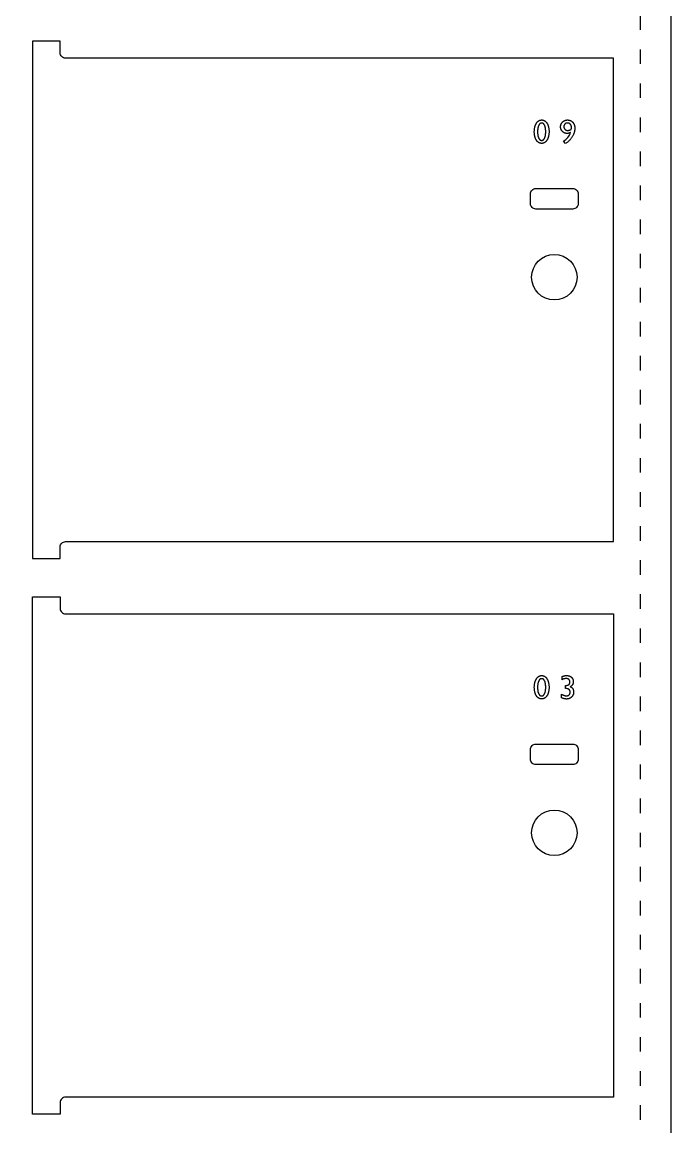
# Model space of a CAD drawing. Extents: x -300 to 5880, y -300 to 4158.
# Drawn here: x 1008 to 1430, y 2598 to 3317 of the extents above; entities that cross this region are included whole.
import ezdxf

# ---------------------------------------------------------------- set-up
doc = ezdxf.new("R2010")
doc.units = 0
doc.linetypes.add('DGN_STYLE_5', pattern=[22.17944, 9.505474, -12.673965])
for name, color, linetype in [('00_NOPRINT_TOLERANCE', 7, 'DGN_STYLE_5'), ('BOARD_$TH-NOMINAL', 3, 'CONTINUOUS'), ('TOP-CUT-INSIDE_18MM', 1, 'CONTINUOUS'), ('TOP-CUT-OUTSIDE_18MM', 220, 'CONTINUOUS'), ('TOP-POCKET-INSIDE_02MM', 110, 'CONTINUOUS')]:
    doc.layers.add(name, color=color, linetype=linetype)

msp = doc.modelspace()

# ---------------------------------------------------------------- linework, layer by layer
at = {"layer": '00_NOPRINT_TOLERANCE', "flags": 128}
for points in [[(210, 3958), (1430, 3958), (1430, 1518), (210, 1518)], [(230, 3938), (1410, 3938), (1410, 1538), (230, 1538)]]:
    msp.add_lwpolyline(points, close=True, dxfattribs=at)
at = {"layer": 'BOARD_$TH-NOMINAL', "flags": 128}
msp.add_lwpolyline([(210, 3958), (1430, 3958), (1430, 1518), (210, 1518)], close=True, dxfattribs=at)
at = {"layer": 'TOP-CUT-INSIDE_18MM'}
for points in [[(1369.61, 3205.17), (1369.61, 3198.79, -0.414214), (1366.11, 3195.29), (1342.11, 3195.29, -0.414214), (1338.61, 3198.79), (1338.61, 3205.17, -0.414214), (1342.11, 3208.67), (1366.11, 3208.67, -0.414214)], [(1369.61, 2843.37), (1369.61, 2836.99, -0.414214), (1366.11, 2833.49), (1342.11, 2833.49, -0.414214), (1338.61, 2836.99), (1338.61, 2843.37, -0.414214), (1342.11, 2846.87), (1366.11, 2846.87, -0.414214)]]:
    msp.add_lwpolyline(points, format="xyb", close=True, dxfattribs=at)
for centre in [(1354.11, 3150.92), (1354.11, 2789.12)]:
    msp.add_circle(centre, 14.79, dxfattribs=at)
at = {"layer": 'TOP-CUT-OUTSIDE_18MM'}
for points in [[(1035.83, 2978.73), (1392.54, 2978.73), (1392.54, 3293.53), (1035.83, 3293.53, -0.414214), (1032.33, 3297.03), (1032.33, 3304.53), (1014.33, 3304.53), (1014.33, 2967.73), (1032.33, 2967.73), (1032.33, 2975.23, -0.414214)], [(1032.33, 2613.43), (1032.33, 2605.93), (1014.33, 2605.93), (1014.33, 2942.73), (1032.33, 2942.73), (1032.33, 2935.23, 0.414214), (1035.83, 2931.73), (1392.54, 2931.73), (1392.54, 2616.93), (1035.83, 2616.93, 0.414214)]]:
    msp.add_lwpolyline(points, format="xyb", close=True, dxfattribs=at)
at = {"layer": 'TOP-POCKET-INSIDE_02MM'}
for points in [[(1345.95, 3253.28), (1346.07, 3253.28), (1346.2, 3253.28), (1346.32, 3253.27), (1346.39, 3253.26), (1346.45, 3253.25), (1346.51, 3253.24), (1346.57, 3253.23), (1346.63, 3253.22), (1346.69, 3253.21), (1346.75, 3253.2), (1346.81, 3253.18), (1346.87, 3253.17), (1346.93, 3253.15), (1346.98, 3253.13), (1347.04, 3253.11), (1347.1, 3253.1), (1347.16, 3253.07), (1347.21, 3253.05), (1347.27, 3253.03), (1347.33, 3253.01), (1347.38, 3252.98), (1347.44, 3252.96), (1347.49, 3252.93), (1347.55, 3252.9), (1347.6, 3252.87), (1347.66, 3252.84), (1347.71, 3252.81), (1347.82, 3252.75), (1347.92, 3252.68), (1348.02, 3252.6), (1348.13, 3252.53), (1348.23, 3252.45), (1348.33, 3252.36), (1348.43, 3252.27), (1348.52, 3252.17), (1348.62, 3252.08), (1348.71, 3251.97), (1348.8, 3251.87), (1348.9, 3251.76), (1348.99, 3251.64), (1349.07, 3251.52), (1349.16, 3251.4), (1349.25, 3251.27), (1349.33, 3251.14), (1349.41, 3251), (1349.49, 3250.86), (1349.57, 3250.72), (1349.64, 3250.58), (1349.72, 3250.44), (1349.79, 3250.29), (1349.85, 3250.14), (1349.92, 3249.99), (1349.98, 3249.84), (1350.04, 3249.68), (1350.09, 3249.52), (1350.15, 3249.36), (1350.2, 3249.2), (1350.25, 3249.04), (1350.29, 3248.87), (1350.33, 3248.7), (1350.41, 3248.35), (1350.48, 3248), (1350.54, 3247.64), (1350.59, 3247.26), (1350.62, 3246.88), (1350.65, 3246.49), (1350.66, 3246.09), (1350.67, 3245.68), (1350.66, 3245.26), (1350.65, 3244.86), (1350.62, 3244.46), (1350.59, 3244.07), (1350.54, 3243.69), (1350.48, 3243.32), (1350.41, 3242.96), (1350.33, 3242.61), (1350.29, 3242.44), (1350.25, 3242.27), (1350.2, 3242.1), (1350.15, 3241.94), (1350.09, 3241.78), (1350.04, 3241.62), (1349.98, 3241.47), (1349.92, 3241.31), (1349.85, 3241.16), (1349.79, 3241.01), (1349.72, 3240.87), (1349.64, 3240.72), (1349.57, 3240.58), (1349.49, 3240.44), (1349.41, 3240.31), (1349.33, 3240.17), (1349.25, 3240.04), (1349.16, 3239.91), (1349.07, 3239.79), (1348.98, 3239.67), (1348.89, 3239.56), (1348.8, 3239.45), (1348.71, 3239.34), (1348.61, 3239.24), (1348.52, 3239.15), (1348.42, 3239.05), (1348.32, 3238.96), (1348.22, 3238.88), (1348.11, 3238.8), (1348.01, 3238.72), (1347.9, 3238.65), (1347.79, 3238.58), (1347.69, 3238.52), (1347.57, 3238.46), (1347.52, 3238.43), (1347.46, 3238.4), (1347.41, 3238.37), (1347.35, 3238.35), (1347.29, 3238.32), (1347.23, 3238.3), (1347.17, 3238.28), (1347.12, 3238.26), (1347.06, 3238.24), (1347, 3238.22), (1346.94, 3238.2), (1346.88, 3238.18), (1346.82, 3238.17), (1346.76, 3238.15), (1346.63, 3238.12), (1346.51, 3238.1), (1346.38, 3238.08), (1346.25, 3238.07), (1346.12, 3238.06), (1345.99, 3238.05), (1345.86, 3238.05), (1345.73, 3238.05), (1345.59, 3238.06), (1345.46, 3238.07), (1345.33, 3238.08), (1345.21, 3238.1), (1345.08, 3238.12), (1344.95, 3238.15), (1344.83, 3238.18), (1344.71, 3238.21), (1344.59, 3238.25), (1344.53, 3238.27), (1344.47, 3238.3), (1344.42, 3238.32), (1344.36, 3238.34), (1344.3, 3238.37), (1344.24, 3238.39), (1344.19, 3238.42), (1344.13, 3238.45), (1344.02, 3238.51), (1343.91, 3238.57), (1343.8, 3238.64), (1343.7, 3238.71), (1343.59, 3238.78), (1343.49, 3238.86), (1343.39, 3238.95), (1343.29, 3239.03), (1343.19, 3239.12), (1343.09, 3239.22), (1343, 3239.32), (1342.91, 3239.42), (1342.82, 3239.53), (1342.73, 3239.64), (1342.64, 3239.76), (1342.55, 3239.88), (1342.47, 3240), (1342.39, 3240.13), (1342.3, 3240.26), (1342.23, 3240.39), (1342.15, 3240.53), (1342.08, 3240.67), (1342.01, 3240.81), (1341.94, 3240.96), (1341.87, 3241.1), (1341.81, 3241.25), (1341.75, 3241.41), (1341.69, 3241.56), (1341.64, 3241.72), (1341.59, 3241.88), (1341.54, 3242.04), (1341.49, 3242.21), (1341.44, 3242.38), (1341.4, 3242.55), (1341.33, 3242.9), (1341.26, 3243.26), (1341.2, 3243.63), (1341.16, 3244.01), (1341.12, 3244.4), (1341.09, 3244.8), (1341.08, 3245.22), (1341.07, 3245.64), (1341.08, 3246.06), (1341.1, 3246.47), (1341.12, 3246.87), (1341.16, 3247.26), (1341.21, 3247.64), (1341.26, 3248.01), (1341.33, 3248.37), (1341.41, 3248.71), (1341.46, 3248.89), (1341.5, 3249.05), (1341.55, 3249.22), (1341.6, 3249.38), (1341.66, 3249.55), (1341.71, 3249.7), (1341.77, 3249.86), (1341.84, 3250.02), (1341.9, 3250.17), (1341.97, 3250.32), (1342.04, 3250.46), (1342.11, 3250.61), (1342.19, 3250.75), (1342.26, 3250.89), (1342.34, 3251.02), (1342.43, 3251.16), (1342.51, 3251.29), (1342.6, 3251.42), (1342.69, 3251.54), (1342.78, 3251.66), (1342.87, 3251.77), (1342.96, 3251.88), (1343.06, 3251.99), (1343.16, 3252.09), (1343.25, 3252.19), (1343.35, 3252.28), (1343.45, 3252.37), (1343.56, 3252.45), (1343.66, 3252.53), (1343.77, 3252.61), (1343.88, 3252.68), (1343.98, 3252.75), (1344.1, 3252.82), (1344.21, 3252.88), (1344.32, 3252.93), (1344.38, 3252.96), (1344.44, 3252.99), (1344.5, 3253.01), (1344.55, 3253.03), (1344.61, 3253.06), (1344.67, 3253.08), (1344.73, 3253.1), (1344.79, 3253.12), (1344.85, 3253.13), (1344.91, 3253.15), (1345.04, 3253.18), (1345.16, 3253.21), (1345.29, 3253.23), (1345.42, 3253.25), (1345.55, 3253.27), (1345.68, 3253.28), (1345.81, 3253.28)], [(1345.97, 3251.26), (1345.86, 3251.26), (1345.82, 3251.26), (1345.78, 3251.26), (1345.75, 3251.26), (1345.71, 3251.25), (1345.67, 3251.25), (1345.64, 3251.25), (1345.6, 3251.24), (1345.56, 3251.24), (1345.53, 3251.23), (1345.49, 3251.22), (1345.45, 3251.21), (1345.42, 3251.21), (1345.38, 3251.2), (1345.35, 3251.19), (1345.31, 3251.18), (1345.28, 3251.16), (1345.25, 3251.15), (1345.21, 3251.14), (1345.18, 3251.13), (1345.14, 3251.11), (1345.11, 3251.1), (1345.08, 3251.08), (1345.05, 3251.06), (1345.01, 3251.05), (1344.98, 3251.03), (1344.95, 3251.01), (1344.92, 3250.99), (1344.89, 3250.97), (1344.85, 3250.95), (1344.82, 3250.93), (1344.79, 3250.9), (1344.76, 3250.88), (1344.73, 3250.86), (1344.7, 3250.83), (1344.67, 3250.81), (1344.64, 3250.78), (1344.61, 3250.75), (1344.58, 3250.73), (1344.53, 3250.67), (1344.47, 3250.61), (1344.41, 3250.55), (1344.36, 3250.48), (1344.31, 3250.41), (1344.25, 3250.34), (1344.2, 3250.26), (1344.15, 3250.18), (1344.1, 3250.1), (1344.05, 3250.02), (1344.01, 3249.93), (1343.96, 3249.84), (1343.92, 3249.75), (1343.87, 3249.65), (1343.83, 3249.56), (1343.79, 3249.46), (1343.75, 3249.36), (1343.71, 3249.25), (1343.67, 3249.15), (1343.6, 3248.93), (1343.54, 3248.7), (1343.48, 3248.47), (1343.42, 3248.23), (1343.38, 3247.97), (1343.33, 3247.71), (1343.3, 3247.45), (1343.27, 3247.17), (1343.24, 3246.88), (1343.22, 3246.59), (1343.21, 3246.29), (1343.2, 3245.98), (1343.2, 3245.66), (1343.2, 3245.34), (1343.21, 3245.02), (1343.22, 3244.71), (1343.24, 3244.41), (1343.26, 3244.12), (1343.29, 3243.84), (1343.33, 3243.57), (1343.37, 3243.3), (1343.42, 3243.05), (1343.47, 3242.8), (1343.53, 3242.57), (1343.59, 3242.34), (1343.66, 3242.12), (1343.7, 3242.01), (1343.73, 3241.91), (1343.77, 3241.81), (1343.81, 3241.71), (1343.86, 3241.61), (1343.9, 3241.51), (1343.94, 3241.42), (1343.99, 3241.33), (1344.04, 3241.25), (1344.08, 3241.16), (1344.13, 3241.08), (1344.18, 3241), (1344.23, 3240.93), (1344.28, 3240.86), (1344.34, 3240.79), (1344.39, 3240.72), (1344.45, 3240.66), (1344.5, 3240.6), (1344.56, 3240.54), (1344.59, 3240.51), (1344.62, 3240.49), (1344.65, 3240.46), (1344.68, 3240.44), (1344.71, 3240.41), (1344.74, 3240.39), (1344.77, 3240.36), (1344.8, 3240.34), (1344.83, 3240.32), (1344.86, 3240.3), (1344.89, 3240.28), (1344.92, 3240.26), (1344.95, 3240.24), (1344.99, 3240.22), (1345.02, 3240.21), (1345.05, 3240.19), (1345.09, 3240.17), (1345.12, 3240.16), (1345.15, 3240.14), (1345.19, 3240.13), (1345.22, 3240.12), (1345.25, 3240.11), (1345.29, 3240.09), (1345.32, 3240.08), (1345.36, 3240.07), (1345.39, 3240.06), (1345.43, 3240.06), (1345.47, 3240.05), (1345.5, 3240.04), (1345.54, 3240.04), (1345.58, 3240.03), (1345.61, 3240.02), (1345.65, 3240.02), (1345.69, 3240.02), (1345.72, 3240.01), (1345.76, 3240.01), (1345.8, 3240.01), (1345.84, 3240.01), (1345.88, 3240.01), (1345.92, 3240.01), (1345.95, 3240.01), (1345.99, 3240.02), (1346.03, 3240.02), (1346.07, 3240.02), (1346.1, 3240.03), (1346.14, 3240.04), (1346.18, 3240.04), (1346.21, 3240.05), (1346.25, 3240.06), (1346.28, 3240.06), (1346.32, 3240.07), (1346.36, 3240.08), (1346.39, 3240.09), (1346.43, 3240.11), (1346.46, 3240.12), (1346.49, 3240.13), (1346.53, 3240.14), (1346.56, 3240.16), (1346.59, 3240.17), (1346.63, 3240.19), (1346.66, 3240.21), (1346.69, 3240.22), (1346.73, 3240.24), (1346.76, 3240.26), (1346.79, 3240.28), (1346.82, 3240.3), (1346.85, 3240.32), (1346.88, 3240.34), (1346.92, 3240.36), (1346.95, 3240.39), (1346.98, 3240.41), (1347.01, 3240.44), (1347.04, 3240.46), (1347.07, 3240.49), (1347.09, 3240.51), (1347.12, 3240.54), (1347.18, 3240.6), (1347.24, 3240.66), (1347.29, 3240.72), (1347.35, 3240.79), (1347.4, 3240.86), (1347.45, 3240.93), (1347.5, 3241), (1347.55, 3241.08), (1347.6, 3241.16), (1347.65, 3241.25), (1347.7, 3241.33), (1347.75, 3241.42), (1347.79, 3241.51), (1347.83, 3241.61), (1347.88, 3241.71), (1347.92, 3241.81), (1347.96, 3241.91), (1348, 3242.01), (1348.03, 3242.12), (1348.1, 3242.33), (1348.17, 3242.56), (1348.23, 3242.79), (1348.28, 3243.04), (1348.33, 3243.29), (1348.37, 3243.55), (1348.4, 3243.81), (1348.44, 3244.09), (1348.46, 3244.38), (1348.48, 3244.67), (1348.49, 3244.97), (1348.5, 3245.28), (1348.5, 3245.92), (1348.49, 3246.23), (1348.48, 3246.53), (1348.46, 3246.83), (1348.44, 3247.11), (1348.41, 3247.39), (1348.37, 3247.66), (1348.33, 3247.92), (1348.29, 3248.18), (1348.24, 3248.42), (1348.18, 3248.66), (1348.12, 3248.89), (1348.05, 3249.11), (1347.98, 3249.32), (1347.94, 3249.43), (1347.9, 3249.53), (1347.86, 3249.63), (1347.82, 3249.72), (1347.77, 3249.82), (1347.73, 3249.91), (1347.68, 3250), (1347.64, 3250.08), (1347.59, 3250.17), (1347.54, 3250.25), (1347.49, 3250.32), (1347.44, 3250.4), (1347.39, 3250.47), (1347.34, 3250.53), (1347.29, 3250.6), (1347.23, 3250.66), (1347.18, 3250.72), (1347.15, 3250.75), (1347.12, 3250.77), (1347.1, 3250.8), (1347.07, 3250.83), (1347.04, 3250.85), (1347.01, 3250.88), (1346.98, 3250.9), (1346.95, 3250.92), (1346.92, 3250.94), (1346.89, 3250.97), (1346.86, 3250.99), (1346.83, 3251.01), (1346.8, 3251.02), (1346.77, 3251.04), (1346.74, 3251.06), (1346.71, 3251.08), (1346.68, 3251.09), (1346.65, 3251.11), (1346.62, 3251.12), (1346.58, 3251.14), (1346.55, 3251.15), (1346.52, 3251.16), (1346.49, 3251.17), (1346.45, 3251.19), (1346.42, 3251.2), (1346.39, 3251.2), (1346.35, 3251.21), (1346.32, 3251.22), (1346.28, 3251.23), (1346.25, 3251.23), (1346.22, 3251.24), (1346.18, 3251.25), (1346.15, 3251.25), (1346.11, 3251.25), (1346.08, 3251.26), (1346.04, 3251.26), (1346, 3251.26)], [(1365.11, 3247.28), (1365.21, 3247.99), (1365.22, 3248.12), (1365.23, 3248.23), (1365.24, 3248.32), (1365.24, 3248.36), (1365.24, 3248.39), (1365.24, 3248.47), (1365.24, 3248.55), (1365.24, 3248.63), (1365.23, 3248.71), (1365.23, 3248.78), (1365.22, 3248.86), (1365.21, 3248.93), (1365.2, 3249.01), (1365.19, 3249.08), (1365.17, 3249.15), (1365.16, 3249.22), (1365.14, 3249.29), (1365.12, 3249.36), (1365.1, 3249.43), (1365.08, 3249.5), (1365.06, 3249.56), (1365.04, 3249.63), (1365.01, 3249.69), (1364.99, 3249.76), (1364.96, 3249.82), (1364.93, 3249.88), (1364.9, 3249.94), (1364.87, 3250), (1364.84, 3250.06), (1364.8, 3250.12), (1364.77, 3250.18), (1364.73, 3250.23), (1364.69, 3250.29), (1364.65, 3250.34), (1364.61, 3250.4), (1364.57, 3250.45), (1364.52, 3250.5), (1364.48, 3250.55), (1364.43, 3250.6), (1364.38, 3250.65), (1364.34, 3250.69), (1364.29, 3250.74), (1364.24, 3250.78), (1364.19, 3250.82), (1364.14, 3250.86), (1364.09, 3250.9), (1364.03, 3250.93), (1363.98, 3250.97), (1363.93, 3251), (1363.87, 3251.03), (1363.81, 3251.06), (1363.76, 3251.09), (1363.7, 3251.12), (1363.64, 3251.14), (1363.58, 3251.17), (1363.52, 3251.19), (1363.46, 3251.21), (1363.4, 3251.23), (1363.34, 3251.24), (1363.28, 3251.26), (1363.21, 3251.27), (1363.15, 3251.28), (1363.08, 3251.29), (1363.02, 3251.3), (1362.95, 3251.31), (1362.88, 3251.32), (1362.81, 3251.32), (1362.74, 3251.32), (1362.67, 3251.32), (1362.61, 3251.32), (1362.55, 3251.32), (1362.48, 3251.32), (1362.42, 3251.31), (1362.36, 3251.31), (1362.3, 3251.3), (1362.24, 3251.29), (1362.18, 3251.28), (1362.12, 3251.27), (1362.06, 3251.25), (1362, 3251.24), (1361.95, 3251.22), (1361.89, 3251.21), (1361.84, 3251.19), (1361.78, 3251.17), (1361.73, 3251.15), (1361.68, 3251.13), (1361.62, 3251.1), (1361.57, 3251.08), (1361.52, 3251.05), (1361.47, 3251.02), (1361.42, 3250.99), (1361.37, 3250.96), (1361.32, 3250.93), (1361.28, 3250.9), (1361.23, 3250.86), (1361.18, 3250.83), (1361.14, 3250.79), (1361.09, 3250.75), (1361.05, 3250.71), (1361, 3250.67), (1360.96, 3250.62), (1360.92, 3250.58), (1360.88, 3250.54), (1360.84, 3250.49), (1360.8, 3250.44), (1360.77, 3250.4), (1360.73, 3250.35), (1360.7, 3250.3), (1360.67, 3250.25), (1360.63, 3250.2), (1360.61, 3250.15), (1360.58, 3250.1), (1360.55, 3250.05), (1360.52, 3250), (1360.5, 3249.95), (1360.48, 3249.89), (1360.45, 3249.84), (1360.43, 3249.78), (1360.41, 3249.73), (1360.4, 3249.67), (1360.38, 3249.61), (1360.37, 3249.55), (1360.35, 3249.5), (1360.34, 3249.44), (1360.33, 3249.38), (1360.32, 3249.32), (1360.31, 3249.25), (1360.3, 3249.19), (1360.3, 3249.13), (1360.29, 3249.07), (1360.29, 3249), (1360.29, 3248.94), (1360.29, 3248.87), (1360.29, 3248.81), (1360.29, 3248.75), (1360.29, 3248.69), (1360.3, 3248.63), (1360.3, 3248.57), (1360.31, 3248.52), (1360.32, 3248.46), (1360.33, 3248.4), (1360.34, 3248.35), (1360.36, 3248.29), (1360.37, 3248.24), (1360.39, 3248.18), (1360.41, 3248.13), (1360.43, 3248.07), (1360.45, 3248.02), (1360.47, 3247.97), (1360.49, 3247.92), (1360.52, 3247.86), (1360.54, 3247.81), (1360.57, 3247.76), (1360.6, 3247.71), (1360.63, 3247.66), (1360.67, 3247.61), (1360.7, 3247.57), (1360.73, 3247.52), (1360.77, 3247.47), (1360.81, 3247.42), (1360.85, 3247.38), (1360.89, 3247.33), (1360.93, 3247.29), (1360.98, 3247.24), (1361.02, 3247.2), (1361.07, 3247.15), (1361.11, 3247.11), (1361.16, 3247.07), (1361.21, 3247.03), (1361.26, 3246.99), (1361.31, 3246.96), (1361.36, 3246.92), (1361.41, 3246.89), (1361.46, 3246.86), (1361.51, 3246.83), (1361.56, 3246.8), (1361.61, 3246.77), (1361.67, 3246.74), (1361.72, 3246.72), (1361.77, 3246.69), (1361.83, 3246.67), (1361.88, 3246.65), (1361.94, 3246.63), (1362, 3246.61), (1362.05, 3246.59), (1362.11, 3246.58), (1362.17, 3246.56), (1362.23, 3246.55), (1362.29, 3246.54), (1362.35, 3246.53), (1362.41, 3246.52), (1362.47, 3246.51), (1362.53, 3246.5), (1362.59, 3246.5), (1362.65, 3246.5), (1362.72, 3246.49), (1362.78, 3246.49), (1362.85, 3246.49), (1362.93, 3246.5), (1363, 3246.5), (1363.08, 3246.51), (1363.15, 3246.51), (1363.23, 3246.52), (1363.3, 3246.53), (1363.37, 3246.54), (1363.45, 3246.56), (1363.52, 3246.57), (1363.59, 3246.59), (1363.67, 3246.6), (1363.74, 3246.62), (1363.81, 3246.64), (1363.89, 3246.67), (1363.96, 3246.69), (1364.03, 3246.72), (1364.11, 3246.74), (1364.18, 3246.77), (1364.25, 3246.8), (1364.32, 3246.83), (1364.4, 3246.87), (1364.47, 3246.9), (1364.54, 3246.94), (1364.68, 3247.01), (1364.83, 3247.1), (1364.97, 3247.19)], [(1345.95, 2891.48), (1346.07, 2891.48), (1346.2, 2891.48), (1346.32, 2891.47), (1346.39, 2891.46), (1346.45, 2891.45), (1346.51, 2891.44), (1346.57, 2891.43), (1346.63, 2891.42), (1346.69, 2891.41), (1346.75, 2891.4), (1346.81, 2891.38), (1346.87, 2891.37), (1346.93, 2891.35), (1346.98, 2891.33), (1347.04, 2891.31), (1347.1, 2891.3), (1347.16, 2891.27), (1347.21, 2891.25), (1347.27, 2891.23), (1347.33, 2891.21), (1347.38, 2891.18), (1347.44, 2891.16), (1347.49, 2891.13), (1347.55, 2891.1), (1347.6, 2891.07), (1347.66, 2891.04), (1347.71, 2891.01), (1347.82, 2890.95), (1347.92, 2890.88), (1348.02, 2890.8), (1348.13, 2890.73), (1348.23, 2890.65), (1348.33, 2890.56), (1348.43, 2890.47), (1348.52, 2890.37), (1348.62, 2890.28), (1348.71, 2890.17), (1348.8, 2890.07), (1348.9, 2889.96), (1348.99, 2889.84), (1349.07, 2889.72), (1349.16, 2889.6), (1349.25, 2889.47), (1349.33, 2889.34), (1349.41, 2889.2), (1349.49, 2889.06), (1349.57, 2888.92), (1349.64, 2888.78), (1349.72, 2888.64), (1349.79, 2888.49), (1349.85, 2888.34), (1349.92, 2888.19), (1349.98, 2888.04), (1350.04, 2887.88), (1350.09, 2887.72), (1350.15, 2887.56), (1350.2, 2887.4), (1350.25, 2887.24), (1350.29, 2887.07), (1350.33, 2886.9), (1350.41, 2886.55), (1350.48, 2886.2), (1350.54, 2885.84), (1350.59, 2885.46), (1350.62, 2885.08), (1350.65, 2884.69), (1350.66, 2884.29), (1350.67, 2883.88), (1350.66, 2883.46), (1350.65, 2883.06), (1350.62, 2882.66), (1350.59, 2882.27), (1350.54, 2881.89), (1350.48, 2881.52), (1350.41, 2881.16), (1350.33, 2880.81), (1350.29, 2880.64), (1350.25, 2880.47), (1350.2, 2880.3), (1350.15, 2880.14), (1350.09, 2879.98), (1350.04, 2879.82), (1349.98, 2879.67), (1349.92, 2879.51), (1349.85, 2879.36), (1349.79, 2879.21), (1349.72, 2879.07), (1349.64, 2878.92), (1349.57, 2878.78), (1349.49, 2878.64), (1349.41, 2878.51), (1349.33, 2878.37), (1349.25, 2878.24), (1349.16, 2878.11), (1349.07, 2877.99), (1348.98, 2877.87), (1348.89, 2877.76), (1348.8, 2877.65), (1348.71, 2877.54), (1348.61, 2877.44), (1348.52, 2877.35), (1348.42, 2877.25), (1348.32, 2877.16), (1348.22, 2877.08), (1348.11, 2877), (1348.01, 2876.92), (1347.9, 2876.85), (1347.79, 2876.78), (1347.69, 2876.72), (1347.57, 2876.66), (1347.52, 2876.63), (1347.46, 2876.6), (1347.41, 2876.57), (1347.35, 2876.55), (1347.29, 2876.52), (1347.23, 2876.5), (1347.17, 2876.48), (1347.12, 2876.46), (1347.06, 2876.44), (1347, 2876.42), (1346.94, 2876.4), (1346.88, 2876.38), (1346.82, 2876.37), (1346.76, 2876.35), (1346.63, 2876.32), (1346.51, 2876.3), (1346.38, 2876.28), (1346.25, 2876.27), (1346.12, 2876.26), (1345.99, 2876.25), (1345.86, 2876.25), (1345.73, 2876.25), (1345.59, 2876.26), (1345.46, 2876.27), (1345.33, 2876.28), (1345.21, 2876.3), (1345.08, 2876.32), (1344.95, 2876.35), (1344.83, 2876.38), (1344.71, 2876.41), (1344.59, 2876.45), (1344.53, 2876.47), (1344.47, 2876.5), (1344.42, 2876.52), (1344.36, 2876.54), (1344.3, 2876.57), (1344.24, 2876.59), (1344.19, 2876.62), (1344.13, 2876.65), (1344.02, 2876.71), (1343.91, 2876.77), (1343.8, 2876.84), (1343.7, 2876.91), (1343.59, 2876.98), (1343.49, 2877.06), (1343.39, 2877.15), (1343.29, 2877.23), (1343.19, 2877.32), (1343.09, 2877.42), (1343, 2877.52), (1342.91, 2877.62), (1342.82, 2877.73), (1342.73, 2877.84), (1342.64, 2877.96), (1342.55, 2878.08), (1342.47, 2878.2), (1342.39, 2878.33), (1342.3, 2878.46), (1342.23, 2878.59), (1342.15, 2878.73), (1342.08, 2878.87), (1342.01, 2879.01), (1341.94, 2879.16), (1341.87, 2879.3), (1341.81, 2879.45), (1341.75, 2879.61), (1341.69, 2879.76), (1341.64, 2879.92), (1341.59, 2880.08), (1341.54, 2880.24), (1341.49, 2880.41), (1341.44, 2880.58), (1341.4, 2880.75), (1341.33, 2881.1), (1341.26, 2881.46), (1341.2, 2881.83), (1341.16, 2882.21), (1341.12, 2882.6), (1341.09, 2883), (1341.08, 2883.42), (1341.07, 2883.84), (1341.08, 2884.26), (1341.1, 2884.67), (1341.12, 2885.07), (1341.16, 2885.46), (1341.21, 2885.84), (1341.26, 2886.21), (1341.33, 2886.57), (1341.41, 2886.91), (1341.46, 2887.09), (1341.5, 2887.25), (1341.55, 2887.42), (1341.6, 2887.58), (1341.66, 2887.75), (1341.71, 2887.9), (1341.77, 2888.06), (1341.84, 2888.22), (1341.9, 2888.37), (1341.97, 2888.52), (1342.04, 2888.66), (1342.11, 2888.81), (1342.19, 2888.95), (1342.26, 2889.09), (1342.34, 2889.22), (1342.43, 2889.36), (1342.51, 2889.49), (1342.6, 2889.62), (1342.69, 2889.74), (1342.78, 2889.86), (1342.87, 2889.97), (1342.96, 2890.08), (1343.06, 2890.19), (1343.16, 2890.29), (1343.25, 2890.39), (1343.35, 2890.48), (1343.45, 2890.57), (1343.56, 2890.65), (1343.66, 2890.73), (1343.77, 2890.81), (1343.88, 2890.88), (1343.98, 2890.95), (1344.1, 2891.02), (1344.21, 2891.08), (1344.32, 2891.13), (1344.38, 2891.16), (1344.44, 2891.19), (1344.5, 2891.21), (1344.55, 2891.23), (1344.61, 2891.26), (1344.67, 2891.28), (1344.73, 2891.3), (1344.79, 2891.32), (1344.85, 2891.33), (1344.91, 2891.35), (1345.04, 2891.38), (1345.16, 2891.41), (1345.29, 2891.43), (1345.42, 2891.45), (1345.55, 2891.47), (1345.68, 2891.48), (1345.81, 2891.48)], [(1345.97, 2889.46), (1345.86, 2889.46), (1345.82, 2889.46), (1345.78, 2889.46), (1345.75, 2889.46), (1345.71, 2889.45), (1345.67, 2889.45), (1345.64, 2889.45), (1345.6, 2889.44), (1345.56, 2889.44), (1345.53, 2889.43), (1345.49, 2889.42), (1345.45, 2889.41), (1345.42, 2889.41), (1345.38, 2889.4), (1345.35, 2889.39), (1345.31, 2889.38), (1345.28, 2889.36), (1345.25, 2889.35), (1345.21, 2889.34), (1345.18, 2889.33), (1345.14, 2889.31), (1345.11, 2889.3), (1345.08, 2889.28), (1345.05, 2889.26), (1345.01, 2889.25), (1344.98, 2889.23), (1344.95, 2889.21), (1344.92, 2889.19), (1344.89, 2889.17), (1344.85, 2889.15), (1344.82, 2889.13), (1344.79, 2889.1), (1344.76, 2889.08), (1344.73, 2889.06), (1344.7, 2889.03), (1344.67, 2889.01), (1344.64, 2888.98), (1344.61, 2888.95), (1344.58, 2888.93), (1344.53, 2888.87), (1344.47, 2888.81), (1344.41, 2888.75), (1344.36, 2888.68), (1344.31, 2888.61), (1344.25, 2888.54), (1344.2, 2888.46), (1344.15, 2888.38), (1344.1, 2888.3), (1344.05, 2888.22), (1344.01, 2888.13), (1343.96, 2888.04), (1343.92, 2887.95), (1343.87, 2887.85), (1343.83, 2887.76), (1343.79, 2887.66), (1343.75, 2887.56), (1343.71, 2887.45), (1343.67, 2887.35), (1343.6, 2887.13), (1343.54, 2886.9), (1343.48, 2886.67), (1343.42, 2886.43), (1343.38, 2886.17), (1343.33, 2885.91), (1343.3, 2885.65), (1343.27, 2885.37), (1343.24, 2885.08), (1343.22, 2884.79), (1343.21, 2884.49), (1343.2, 2884.18), (1343.2, 2883.86), (1343.2, 2883.54), (1343.21, 2883.22), (1343.22, 2882.91), (1343.24, 2882.61), (1343.26, 2882.32), (1343.29, 2882.04), (1343.33, 2881.77), (1343.37, 2881.5), (1343.42, 2881.25), (1343.47, 2881), (1343.53, 2880.77), (1343.59, 2880.54), (1343.66, 2880.32), (1343.7, 2880.21), (1343.73, 2880.11), (1343.77, 2880.01), (1343.81, 2879.91), (1343.86, 2879.81), (1343.9, 2879.71), (1343.94, 2879.62), (1343.99, 2879.53), (1344.04, 2879.45), (1344.08, 2879.36), (1344.13, 2879.28), (1344.18, 2879.2), (1344.23, 2879.13), (1344.28, 2879.06), (1344.34, 2878.99), (1344.39, 2878.92), (1344.45, 2878.86), (1344.5, 2878.8), (1344.56, 2878.74), (1344.59, 2878.71), (1344.62, 2878.69), (1344.65, 2878.66), (1344.68, 2878.64), (1344.71, 2878.61), (1344.74, 2878.59), (1344.77, 2878.56), (1344.8, 2878.54), (1344.83, 2878.52), (1344.86, 2878.5), (1344.89, 2878.48), (1344.92, 2878.46), (1344.95, 2878.44), (1344.99, 2878.42), (1345.02, 2878.41), (1345.05, 2878.39), (1345.09, 2878.37), (1345.12, 2878.36), (1345.15, 2878.34), (1345.19, 2878.33), (1345.22, 2878.32), (1345.25, 2878.31), (1345.29, 2878.29), (1345.32, 2878.28), (1345.36, 2878.27), (1345.39, 2878.26), (1345.43, 2878.26), (1345.47, 2878.25), (1345.5, 2878.24), (1345.54, 2878.24), (1345.58, 2878.23), (1345.61, 2878.22), (1345.65, 2878.22), (1345.69, 2878.22), (1345.72, 2878.21), (1345.76, 2878.21), (1345.8, 2878.21), (1345.84, 2878.21), (1345.88, 2878.21), (1345.92, 2878.21), (1345.95, 2878.21), (1345.99, 2878.22), (1346.03, 2878.22), (1346.07, 2878.22), (1346.1, 2878.23), (1346.14, 2878.24), (1346.18, 2878.24), (1346.21, 2878.25), (1346.25, 2878.26), (1346.28, 2878.26), (1346.32, 2878.27), (1346.36, 2878.28), (1346.39, 2878.29), (1346.43, 2878.31), (1346.46, 2878.32), (1346.49, 2878.33), (1346.53, 2878.34), (1346.56, 2878.36), (1346.59, 2878.37), (1346.63, 2878.39), (1346.66, 2878.41), (1346.69, 2878.42), (1346.73, 2878.44), (1346.76, 2878.46), (1346.79, 2878.48), (1346.82, 2878.5), (1346.85, 2878.52), (1346.88, 2878.54), (1346.92, 2878.56), (1346.95, 2878.59), (1346.98, 2878.61), (1347.01, 2878.64), (1347.04, 2878.66), (1347.07, 2878.69), (1347.09, 2878.71), (1347.12, 2878.74), (1347.18, 2878.8), (1347.24, 2878.86), (1347.29, 2878.92), (1347.35, 2878.99), (1347.4, 2879.06), (1347.45, 2879.13), (1347.5, 2879.2), (1347.55, 2879.28), (1347.6, 2879.36), (1347.65, 2879.45), (1347.7, 2879.53), (1347.75, 2879.62), (1347.79, 2879.71), (1347.83, 2879.81), (1347.88, 2879.91), (1347.92, 2880.01), (1347.96, 2880.11), (1348, 2880.21), (1348.03, 2880.32), (1348.1, 2880.53), (1348.17, 2880.76), (1348.23, 2880.99), (1348.28, 2881.24), (1348.33, 2881.49), (1348.37, 2881.75), (1348.4, 2882.01), (1348.44, 2882.29), (1348.46, 2882.58), (1348.48, 2882.87), (1348.49, 2883.17), (1348.5, 2883.48), (1348.5, 2884.12), (1348.49, 2884.43), (1348.48, 2884.73), (1348.46, 2885.03), (1348.44, 2885.31), (1348.41, 2885.59), (1348.37, 2885.86), (1348.33, 2886.12), (1348.29, 2886.38), (1348.24, 2886.62), (1348.18, 2886.86), (1348.12, 2887.09), (1348.05, 2887.31), (1347.98, 2887.52), (1347.94, 2887.63), (1347.9, 2887.73), (1347.86, 2887.83), (1347.82, 2887.92), (1347.77, 2888.02), (1347.73, 2888.11), (1347.68, 2888.2), (1347.64, 2888.28), (1347.59, 2888.37), (1347.54, 2888.45), (1347.49, 2888.52), (1347.44, 2888.6), (1347.39, 2888.67), (1347.34, 2888.73), (1347.29, 2888.8), (1347.23, 2888.86), (1347.18, 2888.92), (1347.15, 2888.95), (1347.12, 2888.97), (1347.1, 2889), (1347.07, 2889.03), (1347.04, 2889.05), (1347.01, 2889.08), (1346.98, 2889.1), (1346.95, 2889.12), (1346.92, 2889.14), (1346.89, 2889.17), (1346.86, 2889.19), (1346.83, 2889.21), (1346.8, 2889.22), (1346.77, 2889.24), (1346.74, 2889.26), (1346.71, 2889.28), (1346.68, 2889.29), (1346.65, 2889.31), (1346.62, 2889.32), (1346.58, 2889.34), (1346.55, 2889.35), (1346.52, 2889.36), (1346.49, 2889.37), (1346.45, 2889.39), (1346.42, 2889.4), (1346.39, 2889.4), (1346.35, 2889.41), (1346.32, 2889.42), (1346.28, 2889.43), (1346.25, 2889.43), (1346.22, 2889.44), (1346.18, 2889.45), (1346.15, 2889.45), (1346.11, 2889.45), (1346.08, 2889.46), (1346.04, 2889.46), (1346, 2889.46)], [(1361.32, 2885.07), (1361.45, 2885.07), (1361.62, 2885.07), (1361.79, 2885.08), (1361.95, 2885.09), (1362.1, 2885.1), (1362.26, 2885.12), (1362.33, 2885.13), (1362.4, 2885.15), (1362.47, 2885.16), (1362.54, 2885.18), (1362.61, 2885.19), (1362.68, 2885.21), (1362.74, 2885.23), (1362.81, 2885.25), (1362.87, 2885.27), (1362.93, 2885.29), (1362.99, 2885.31), (1363.05, 2885.34), (1363.11, 2885.36), (1363.17, 2885.39), (1363.22, 2885.42), (1363.28, 2885.45), (1363.33, 2885.48), (1363.38, 2885.51), (1363.43, 2885.54), (1363.48, 2885.57), (1363.53, 2885.61), (1363.57, 2885.64), (1363.62, 2885.68), (1363.66, 2885.72), (1363.7, 2885.75), (1363.75, 2885.79), (1363.78, 2885.83), (1363.82, 2885.88), (1363.86, 2885.92), (1363.89, 2885.96), (1363.93, 2886.01), (1363.96, 2886.05), (1363.99, 2886.1), (1364.02, 2886.15), (1364.05, 2886.2), (1364.07, 2886.25), (1364.1, 2886.3), (1364.12, 2886.35), (1364.14, 2886.4), (1364.16, 2886.46), (1364.18, 2886.51), (1364.2, 2886.57), (1364.22, 2886.62), (1364.23, 2886.68), (1364.25, 2886.74), (1364.26, 2886.8), (1364.27, 2886.86), (1364.28, 2886.92), (1364.29, 2886.99), (1364.29, 2887.05), (1364.3, 2887.11), (1364.3, 2887.18), (1364.3, 2887.25), (1364.3, 2887.32), (1364.3, 2887.38), (1364.3, 2887.44), (1364.3, 2887.5), (1364.29, 2887.56), (1364.29, 2887.62), (1364.28, 2887.67), (1364.27, 2887.73), (1364.26, 2887.79), (1364.25, 2887.84), (1364.24, 2887.9), (1364.22, 2887.95), (1364.2, 2888.01), (1364.19, 2888.06), (1364.17, 2888.11), (1364.15, 2888.16), (1364.13, 2888.21), (1364.1, 2888.26), (1364.08, 2888.31), (1364.05, 2888.36), (1364.03, 2888.41), (1364, 2888.46), (1363.97, 2888.5), (1363.94, 2888.55), (1363.91, 2888.59), (1363.87, 2888.64), (1363.84, 2888.68), (1363.8, 2888.72), (1363.76, 2888.77), (1363.72, 2888.81), (1363.68, 2888.85), (1363.64, 2888.89), (1363.6, 2888.93), (1363.55, 2888.96), (1363.51, 2889), (1363.46, 2889.04), (1363.41, 2889.07), (1363.36, 2889.1), (1363.31, 2889.14), (1363.26, 2889.17), (1363.21, 2889.2), (1363.16, 2889.22), (1363.11, 2889.25), (1363.06, 2889.28), (1363, 2889.3), (1362.95, 2889.33), (1362.89, 2889.35), (1362.83, 2889.37), (1362.78, 2889.39), (1362.72, 2889.41), (1362.66, 2889.43), (1362.6, 2889.44), (1362.54, 2889.46), (1362.47, 2889.47), (1362.41, 2889.48), (1362.35, 2889.5), (1362.28, 2889.51), (1362.22, 2889.51), (1362.15, 2889.52), (1362.08, 2889.53), (1362.02, 2889.53), (1361.95, 2889.54), (1361.88, 2889.54), (1361.74, 2889.54), (1361.66, 2889.54), (1361.59, 2889.54), (1361.51, 2889.54), (1361.44, 2889.53), (1361.37, 2889.53), (1361.29, 2889.52), (1361.14, 2889.5), (1360.98, 2889.47), (1360.83, 2889.44), (1360.67, 2889.41), (1360.51, 2889.36), (1360.35, 2889.31), (1360.18, 2889.26), (1360.02, 2889.2), (1359.85, 2889.14), (1359.68, 2889.07), (1359.51, 2888.99), (1359.33, 2888.91), (1359.16, 2888.82), (1359.16, 2890.86), (1359.32, 2890.93), (1359.48, 2891.01), (1359.65, 2891.08), (1359.82, 2891.14), (1359.99, 2891.2), (1360.16, 2891.25), (1360.34, 2891.3), (1360.51, 2891.34), (1360.69, 2891.38), (1360.87, 2891.41), (1361.05, 2891.44), (1361.24, 2891.47), (1361.42, 2891.48), (1361.61, 2891.5), (1361.8, 2891.5), (1361.99, 2891.51), (1362.24, 2891.5), (1362.37, 2891.5), (1362.49, 2891.49), (1362.61, 2891.48), (1362.73, 2891.47), (1362.85, 2891.45), (1362.97, 2891.44), (1363.08, 2891.42), (1363.19, 2891.4), (1363.3, 2891.38), (1363.41, 2891.35), (1363.52, 2891.33), (1363.63, 2891.3), (1363.73, 2891.27), (1363.83, 2891.24), (1363.93, 2891.2), (1364.03, 2891.17), (1364.13, 2891.13), (1364.22, 2891.09), (1364.32, 2891.04), (1364.41, 2891), (1364.5, 2890.95), (1364.59, 2890.9), (1364.68, 2890.85), (1364.76, 2890.79), (1364.84, 2890.74), (1364.93, 2890.68), (1365.01, 2890.62), (1365.09, 2890.56), (1365.16, 2890.5), (1365.24, 2890.43), (1365.31, 2890.36), (1365.38, 2890.29), (1365.45, 2890.22), (1365.52, 2890.15), (1365.58, 2890.07), (1365.64, 2890), (1365.7, 2889.92), (1365.76, 2889.84), (1365.81, 2889.76), (1365.86, 2889.68), (1365.91, 2889.6), (1365.96, 2889.51), (1366.01, 2889.42), (1366.05, 2889.34), (1366.09, 2889.25), (1366.13, 2889.16), (1366.16, 2889.06), (1366.2, 2888.97), (1366.23, 2888.87), (1366.26, 2888.77), (1366.29, 2888.68), (1366.31, 2888.58), (1366.33, 2888.47), (1366.35, 2888.37), (1366.37, 2888.27), (1366.38, 2888.16), (1366.4, 2888.05), (1366.41, 2887.94), (1366.42, 2887.83), (1366.42, 2887.72), (1366.42, 2887.6), (1366.43, 2887.49), (1366.42, 2887.35), (1366.42, 2887.21), (1366.41, 2887.08), (1366.4, 2886.94), (1366.38, 2886.82), (1366.36, 2886.69), (1366.34, 2886.57), (1366.31, 2886.45), (1366.28, 2886.33), (1366.26, 2886.27), (1366.25, 2886.21), (1366.23, 2886.16), (1366.21, 2886.1), (1366.19, 2886.05), (1366.17, 2885.99), (1366.15, 2885.94), (1366.12, 2885.89), (1366.1, 2885.83), (1366.07, 2885.78), (1366.05, 2885.73), (1366.02, 2885.68), (1366, 2885.63), (1365.97, 2885.58), (1365.94, 2885.54), (1365.91, 2885.49), (1365.88, 2885.44), (1365.84, 2885.39), (1365.81, 2885.35), (1365.78, 2885.3), (1365.74, 2885.26), (1365.7, 2885.21), (1365.67, 2885.17), (1365.63, 2885.12), (1365.59, 2885.08), (1365.55, 2885.03), (1365.51, 2884.99), (1365.46, 2884.95), (1365.37, 2884.87), (1365.28, 2884.78), (1365.18, 2884.7), (1365.08, 2884.62), (1364.97, 2884.55), (1364.86, 2884.47), (1364.75, 2884.4), (1364.63, 2884.33), (1364.51, 2884.26), (1364.61, 2884.21), (1364.72, 2884.17), (1364.82, 2884.12), (1364.91, 2884.08), (1365.01, 2884.03), (1365.1, 2883.98), (1365.18, 2883.93), (1365.26, 2883.88), (1365.34, 2883.82), (1365.42, 2883.77), (1365.45, 2883.74), (1365.49, 2883.71), (1365.52, 2883.69), (1365.55, 2883.66), (1365.59, 2883.63), (1365.62, 2883.6), (1365.65, 2883.57), (1365.68, 2883.54), (1365.71, 2883.51), (1365.73, 2883.48), (1365.76, 2883.45), (1365.79, 2883.42), (1365.84, 2883.36), (1365.88, 2883.29), (1365.93, 2883.23), (1365.98, 2883.16), (1366.02, 2883.09), (1366.06, 2883.02), (1366.11, 2882.95), (1366.15, 2882.87), (1366.18, 2882.8), (1366.22, 2882.72), (1366.26, 2882.64), (1366.29, 2882.56), (1366.32, 2882.48), (1366.36, 2882.39), (1366.39, 2882.31), (1366.42, 2882.22), (1366.44, 2882.13), (1366.47, 2882.04), (1366.49, 2881.95), (1366.51, 2881.86), (1366.53, 2881.77), (1366.55, 2881.68), (1366.57, 2881.59), (1366.58, 2881.5), (1366.6, 2881.4), (1366.61, 2881.31), (1366.62, 2881.21), (1366.63, 2881.12), (1366.63, 2881.02), (1366.64, 2880.92), (1366.64, 2880.83), (1366.64, 2880.73), (1366.64, 2880.61), (1366.63, 2880.49), (1366.63, 2880.37), (1366.62, 2880.25), (1366.61, 2880.13), (1366.59, 2880.02), (1366.58, 2879.91), (1366.56, 2879.79), (1366.54, 2879.68), (1366.51, 2879.57), (1366.49, 2879.47), (1366.46, 2879.36), (1366.42, 2879.25), (1366.39, 2879.15), (1366.35, 2879.05), (1366.31, 2878.95), (1366.27, 2878.85), (1366.23, 2878.75), (1366.18, 2878.65), (1366.13, 2878.55), (1366.08, 2878.46), (1366.02, 2878.36), (1365.97, 2878.27), (1365.91, 2878.18), (1365.85, 2878.09), (1365.78, 2878), (1365.71, 2877.92), (1365.64, 2877.83), (1365.57, 2877.75), (1365.5, 2877.66), (1365.42, 2877.58), (1365.34, 2877.5), (1365.26, 2877.42), (1365.17, 2877.35), (1365.09, 2877.27), (1365, 2877.2), (1364.92, 2877.14), (1364.83, 2877.07), (1364.74, 2877.01), (1364.65, 2876.95), (1364.55, 2876.89), (1364.46, 2876.83), (1364.36, 2876.78), (1364.27, 2876.73), (1364.17, 2876.68), (1364.07, 2876.63), (1363.97, 2876.59), (1363.87, 2876.55), (1363.76, 2876.51), (1363.66, 2876.47), (1363.55, 2876.44), (1363.45, 2876.41), (1363.34, 2876.38), (1363.23, 2876.35), (1363.12, 2876.33), (1363, 2876.31), (1362.89, 2876.29), (1362.77, 2876.27), (1362.66, 2876.26), (1362.54, 2876.25), (1362.42, 2876.24), (1362.3, 2876.23), (1362.18, 2876.23), (1362.05, 2876.23), (1361.84, 2876.23), (1361.63, 2876.24), (1361.42, 2876.26), (1361.21, 2876.28), (1361.01, 2876.31), (1360.8, 2876.34), (1360.59, 2876.39), (1360.39, 2876.43), (1360.19, 2876.49), (1359.98, 2876.55), (1359.78, 2876.62), (1359.58, 2876.69), (1359.38, 2876.77), (1359.18, 2876.86), (1358.98, 2876.95), (1358.78, 2877.05), (1358.78, 2879.37), (1358.99, 2879.25), (1359.2, 2879.13), (1359.41, 2879.01), (1359.62, 2878.91), (1359.83, 2878.82), (1360.03, 2878.73), (1360.24, 2878.65), (1360.44, 2878.58), (1360.54, 2878.55), (1360.65, 2878.52), (1360.75, 2878.49), (1360.85, 2878.47), (1360.95, 2878.44), (1361.05, 2878.42), (1361.15, 2878.4), (1361.25, 2878.38), (1361.36, 2878.37), (1361.46, 2878.36), (1361.56, 2878.34), (1361.66, 2878.33), (1361.76, 2878.33), (1361.86, 2878.32), (1361.96, 2878.32), (1362.05, 2878.32), (1362.12, 2878.32), (1362.19, 2878.32), (1362.25, 2878.32), (1362.32, 2878.33), (1362.38, 2878.33), (1362.44, 2878.34), (1362.51, 2878.35), (1362.57, 2878.36), (1362.63, 2878.37), (1362.69, 2878.38), (1362.75, 2878.39), (1362.8, 2878.41), (1362.86, 2878.42), (1362.92, 2878.44), (1362.97, 2878.46), (1363.03, 2878.48), (1363.08, 2878.5), (1363.13, 2878.52), (1363.19, 2878.54), (1363.24, 2878.57), (1363.29, 2878.59), (1363.34, 2878.62), (1363.39, 2878.65), (1363.43, 2878.68), (1363.48, 2878.71), (1363.53, 2878.74), (1363.57, 2878.77), (1363.62, 2878.81), (1363.66, 2878.84), (1363.7, 2878.88), (1363.75, 2878.92), (1363.79, 2878.96), (1363.83, 2879), (1363.87, 2879.04), (1363.9, 2879.08), (1363.94, 2879.12), (1363.98, 2879.17), (1364.01, 2879.21), (1364.04, 2879.26), (1364.07, 2879.3), (1364.1, 2879.35), (1364.13, 2879.4), (1364.16, 2879.45), (1364.19, 2879.5), (1364.21, 2879.55), (1364.24, 2879.6), (1364.26, 2879.65), (1364.28, 2879.7), (1364.3, 2879.75), (1364.32, 2879.81), (1364.33, 2879.86), (1364.35, 2879.92), (1364.37, 2879.98), (1364.38, 2880.03), (1364.39, 2880.09), (1364.4, 2880.15), (1364.41, 2880.21), (1364.42, 2880.27), (1364.43, 2880.33), (1364.43, 2880.4), (1364.44, 2880.46), (1364.44, 2880.52), (1364.44, 2880.59), (1364.44, 2880.65), (1364.44, 2880.71), (1364.44, 2880.76), (1364.44, 2880.82), (1364.43, 2880.87), (1364.43, 2880.92), (1364.42, 2880.98), (1364.42, 2881.03), (1364.41, 2881.08), (1364.4, 2881.13), (1364.39, 2881.18), (1364.38, 2881.23), (1364.37, 2881.29), (1364.35, 2881.33), (1364.34, 2881.38), (1364.32, 2881.43), (1364.31, 2881.48), (1364.29, 2881.53), (1364.27, 2881.58), (1364.25, 2881.62), (1364.23, 2881.67), (1364.21, 2881.72), (1364.19, 2881.76), (1364.16, 2881.81), (1364.14, 2881.85), (1364.11, 2881.9), (1364.08, 2881.94), (1364.06, 2881.99), (1364.03, 2882.03), (1364, 2882.07), (1363.97, 2882.12), (1363.93, 2882.16), (1363.9, 2882.2), (1363.86, 2882.24), (1363.82, 2882.29), (1363.78, 2882.33), (1363.74, 2882.37), (1363.69, 2882.41), (1363.65, 2882.45), (1363.61, 2882.49), (1363.56, 2882.52), (1363.52, 2882.56), (1363.47, 2882.59), (1363.43, 2882.62), (1363.38, 2882.65), (1363.33, 2882.67), (1363.29, 2882.7), (1363.24, 2882.73), (1363.19, 2882.75), (1363.17, 2882.76), (1363.14, 2882.77), (1363.11, 2882.78), (1363.08, 2882.79), (1363.01, 2882.81), (1362.94, 2882.83), (1362.86, 2882.86), (1362.77, 2882.88), (1362.58, 2882.92), (1362.35, 2882.96), (1362.1, 2883), (1361.51, 2883.08), (1361.32, 2883.1)]]:
    msp.add_lwpolyline(points, close=True, dxfattribs=at)
msp.add_lwpolyline([(1361.47, 3238.03), (1360.16, 3239.57, 0.179525), (1364.7, 3245.16), (1364.64, 3245.12), (1364.57, 3245.08), (1364.51, 3245.05), (1364.44, 3245.01), (1364.37, 3244.98), (1364.31, 3244.95), (1364.24, 3244.92), (1364.17, 3244.89), (1364.1, 3244.86), (1364.03, 3244.83), (1363.96, 3244.8), (1363.89, 3244.78), (1363.82, 3244.75), (1363.75, 3244.73), (1363.67, 3244.71), (1363.6, 3244.69), (1363.52, 3244.67), (1363.45, 3244.65), (1363.3, 3244.62), (1363.14, 3244.59), (1362.98, 3244.57), (1362.82, 3244.55), (1362.66, 3244.54), (1362.49, 3244.53), (1362.32, 3244.53), (1362.22, 3244.53), (1362.11, 3244.54), (1362.01, 3244.54), (1361.9, 3244.55), (1361.8, 3244.56), (1361.7, 3244.58), (1361.6, 3244.59), (1361.5, 3244.61), (1361.4, 3244.63), (1361.3, 3244.66), (1361.21, 3244.68), (1361.11, 3244.71), (1361.02, 3244.74), (1360.92, 3244.77), (1360.83, 3244.81), (1360.74, 3244.85), (1360.65, 3244.89), (1360.56, 3244.93), (1360.47, 3244.98), (1360.38, 3245.03), (1360.29, 3245.08), (1360.21, 3245.13), (1360.12, 3245.19), (1360.04, 3245.25), (1359.95, 3245.31), (1359.87, 3245.37), (1359.79, 3245.43), (1359.71, 3245.5), (1359.63, 3245.57), (1359.55, 3245.65), (1359.47, 3245.72), (1359.39, 3245.8), (1359.32, 3245.88), (1359.25, 3245.96), (1359.18, 3246.04), (1359.11, 3246.13), (1359.04, 3246.21), (1358.98, 3246.29), (1358.92, 3246.38), (1358.86, 3246.47), (1358.8, 3246.55), (1358.75, 3246.64), (1358.7, 3246.73), (1358.65, 3246.82), (1358.6, 3246.92), (1358.56, 3247.01), (1358.52, 3247.1), (1358.48, 3247.2), (1358.44, 3247.29), (1358.41, 3247.39), (1358.38, 3247.49), (1358.35, 3247.59), (1358.32, 3247.69), (1358.29, 3247.79), (1358.27, 3247.89), (1358.25, 3247.99), (1358.23, 3248.1), (1358.22, 3248.2), (1358.2, 3248.31), (1358.19, 3248.41), (1358.19, 3248.52), (1358.18, 3248.63), (1358.18, 3248.74), (1358.17, 3248.85), (1358.18, 3248.96), (1358.18, 3249.08), (1358.19, 3249.19), (1358.19, 3249.3), (1358.21, 3249.42), (1358.22, 3249.53), (1358.24, 3249.63), (1358.26, 3249.74), (1358.28, 3249.85), (1358.3, 3249.95), (1358.33, 3250.06), (1358.36, 3250.16), (1358.39, 3250.26), (1358.42, 3250.36), (1358.46, 3250.46), (1358.5, 3250.56), (1358.54, 3250.66), (1358.59, 3250.76), (1358.63, 3250.85), (1358.68, 3250.95), (1358.73, 3251.04), (1358.79, 3251.13), (1358.85, 3251.22), (1358.91, 3251.31), (1358.97, 3251.4), (1359.03, 3251.49), (1359.1, 3251.58), (1359.17, 3251.66), (1359.24, 3251.75), (1359.32, 3251.83), (1359.39, 3251.91), (1359.47, 3251.99), (1359.56, 3252.07), (1359.64, 3252.15), (1359.72, 3252.22), (1359.81, 3252.3), (1359.9, 3252.37), (1359.98, 3252.43), (1360.07, 3252.5), (1360.16, 3252.56), (1360.25, 3252.62), (1360.34, 3252.67), (1360.44, 3252.73), (1360.53, 3252.78), (1360.63, 3252.83), (1360.72, 3252.88), (1360.82, 3252.92), (1360.92, 3252.96), (1361.02, 3253), (1361.12, 3253.04), (1361.22, 3253.07), (1361.33, 3253.1), (1361.43, 3253.13), (1361.54, 3253.16), (1361.64, 3253.18), (1361.75, 3253.2), (1361.86, 3253.22), (1361.97, 3253.24), (1362.08, 3253.25), (1362.19, 3253.26), (1362.31, 3253.27), (1362.42, 3253.28), (1362.54, 3253.28), (1362.65, 3253.28), (1362.78, 3253.28), (1362.91, 3253.28), (1363.04, 3253.27), (1363.17, 3253.26), (1363.29, 3253.25), (1363.42, 3253.23), (1363.54, 3253.21), (1363.66, 3253.19), (1363.78, 3253.16), (1363.9, 3253.14), (1364.01, 3253.1), (1364.13, 3253.07), (1364.24, 3253.03), (1364.35, 3252.99), (1364.46, 3252.95), (1364.57, 3252.9), (1364.68, 3252.85), (1364.78, 3252.8), (1364.89, 3252.75), (1364.99, 3252.69), (1365.09, 3252.63), (1365.19, 3252.56), (1365.29, 3252.5), (1365.39, 3252.43), (1365.48, 3252.35), (1365.58, 3252.28), (1365.67, 3252.2), (1365.76, 3252.12), (1365.85, 3252.03), (1365.94, 3251.94), (1366.02, 3251.85), (1366.11, 3251.76), (1366.19, 3251.66), (1366.27, 3251.57), (1366.35, 3251.47), (1366.42, 3251.37), (1366.49, 3251.26), (1366.56, 3251.16), (1366.63, 3251.05), (1366.69, 3250.94), (1366.76, 3250.83), (1366.81, 3250.72), (1366.87, 3250.61), (1366.92, 3250.5), (1366.98, 3250.38), (1367.02, 3250.26), (1367.07, 3250.14), (1367.11, 3250.02), (1367.15, 3249.9), (1367.19, 3249.77), (1367.23, 3249.65), (1367.26, 3249.52), (1367.29, 3249.39), (1367.32, 3249.26), (1367.34, 3249.12), (1367.37, 3248.99), (1367.39, 3248.85), (1367.4, 3248.71), (1367.42, 3248.57), (1367.43, 3248.43), (1367.44, 3248.29), (1367.44, 3248.14), (1367.45, 3248), (1367.45, 3247.85), (1367.45, 3247.68), (1367.44, 3247.51), (1367.43, 3247.34), (1367.42, 3247.17), (1367.41, 3247), (1367.39, 3246.83), (1367.37, 3246.66), (1367.34, 3246.49), (1367.32, 3246.32), (1367.28, 3246.15), (1367.25, 3245.98), (1367.21, 3245.81), (1367.17, 3245.64), (1367.13, 3245.47), (1367.08, 3245.3), (1367.03, 3245.12), (1366.92, 3244.78), (1366.79, 3244.44), (1366.65, 3244.1), (1366.5, 3243.75), (1366.34, 3243.41), (1366.16, 3243.06), (1365.97, 3242.72), (1365.76, 3242.37), (1365.55, 3242.03), (1365.33, 3241.7), (1365.1, 3241.38), (1364.86, 3241.06), (1364.62, 3240.76), (1364.37, 3240.47), (1364.11, 3240.18), (1363.85, 3239.9), (1363.58, 3239.64), (1363.3, 3239.38), (1363.01, 3239.13), (1362.72, 3238.89), (1362.42, 3238.66), (1362.11, 3238.44), (1361.79, 3238.23)], format="xyb", close=True, dxfattribs=at)

doc.saveas('drawing.dxf')
